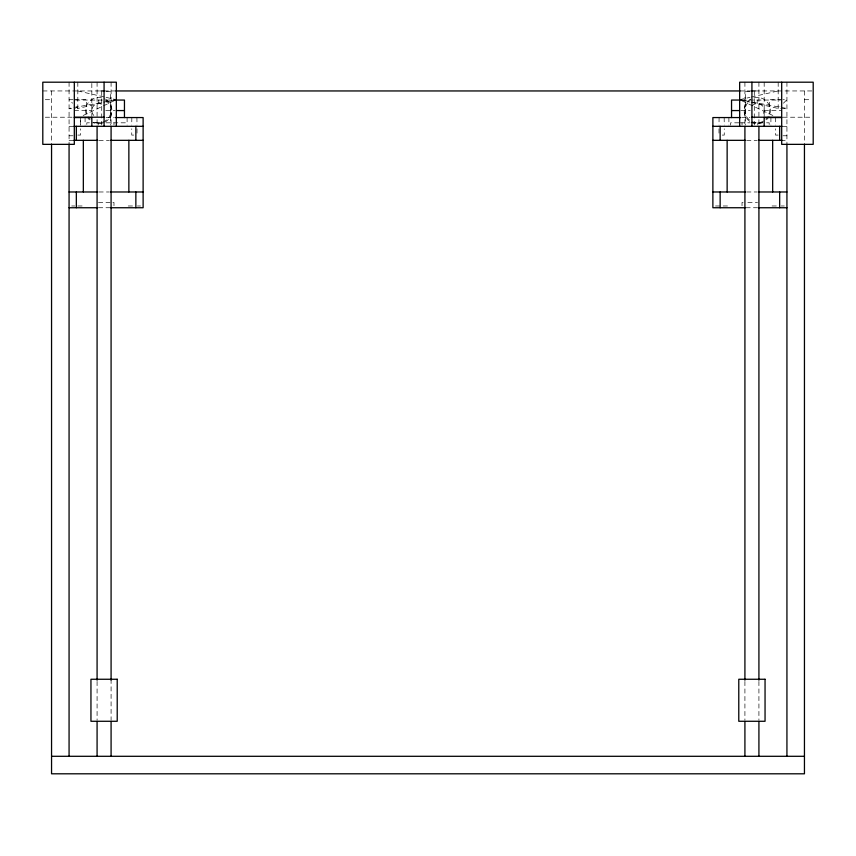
<?xml version="1.0" encoding="UTF-8"?>
<svg xmlns="http://www.w3.org/2000/svg" width="856" height="856" viewBox="0 0 856 856"><rect width="100%" height="100%" fill="white"/><g stroke="black" fill="none" stroke-linecap="round" stroke-linejoin="round"><path stroke-width="0.64" stroke-dasharray="4.28 3.21" d="M751.215 102.335L778.179 108.455L779.934 106.711M783.433 103.202L786.932 99.703L783.187 99.703M83.128 115.517L113.966 100.837M76.066 106.711L77.821 108.455L104.785 102.335M106.069 102.035L115.057 99.992M739.659 99.703L749.931 97.37M751.215 97.081L778.179 90.95M115.025 99.949L69.069 108.455L75.317 108.455M42.8 90.95L100.912 90.95M104.079 90.95L116.341 90.95M739.659 90.95L751.921 90.95M755.088 90.95L813.2 90.95M106.091 91.303L110.478 91.303L110.478 125.019M749.91 91.303L745.523 91.303L745.523 125.019M45.304 99.703L51.553 99.703M72.814 99.703L69.069 99.703L72.567 103.202M74.065 99.703L86.51 99.703L86.51 110.563A12.252 12.252 0 0 0 90.105 119.23M781.935 99.703L769.49 99.703L769.49 110.563A12.252 12.252 0 0 1 765.895 119.23M804.447 99.703L810.696 99.703M75.606 100.056L114.18 100.056M741.82 100.056L780.394 100.056M780.683 108.455L786.932 108.455L740.975 99.949M74.312 110.563L91.763 110.563M105.769 110.563L115.111 110.563M740.889 110.563L750.231 110.563M764.237 110.563L781.688 110.563M45.304 117.219L73.006 117.219M782.994 117.219L810.696 117.219M106.08 117.561L114.18 117.561M741.82 117.561L749.92 117.561M89.42 122.815L86.831 122.815L86.831 125.147M92.48 122.815L104.058 122.815M106.091 122.815L125.351 122.815L125.351 125.147M738.942 122.815L730.65 122.815L730.65 125.147M740.28 122.815L749.91 122.815M751.151 122.815L763.52 122.815M766.58 122.815L769.17 122.815L769.17 125.147M69.069 126.314L73.006 126.314M782.994 126.314L786.932 126.314M77.821 135.077L80.443 135.077L80.443 128.817M133.697 135.077L131.749 135.077L131.749 128.817M722.303 135.077L724.251 135.077L724.251 128.817M778.179 135.077L775.557 135.077L775.557 128.817M69.069 135.772L73.006 135.772M782.994 135.772L786.932 135.772M69.069 140.331L73.905 140.331M98.943 140.331L109.343 140.331M746.657 140.331L757.057 140.331M780.886 140.331L786.932 140.331M98.943 191.979L109.343 191.979M746.657 191.979L757.057 191.979M98.483 202.487L110.039 202.487M112.917 202.487L113.976 202.487L113.976 206.424M743.083 202.487L742.024 202.487L742.024 206.424M747.866 202.487L757.517 202.487M71.69 205.986L74.75 205.986M77.821 205.986L83.942 205.986M128.239 205.986L132.787 205.986M137.441 205.986L140.502 205.986M715.498 205.986L720.046 205.986M723.213 205.986L727.76 205.986M772.058 205.986L778.179 205.986M781.25 205.986L784.31 205.986M98.483 207.741L110.039 207.741M745.961 207.741L757.517 207.741M740.943 99.992L749.931 102.035M77.821 90.95L104.785 97.081M106.069 97.37L116.341 99.703M742.034 100.837L772.872 115.517M804.447 90.95L804.447 144.354M786.932 82.197L786.932 144.354M778.179 82.197L778.179 108.455M775.643 117.561L775.557 125.072M770.914 117.561L770.914 125.072M764.173 82.197L764.173 115.902M758.919 82.197L758.919 126.314M758.919 681.397L758.919 720.26M757.785 122.815L757.785 125.147M757.228 100.056L757.228 103.555M754.286 91.303L754.286 125.019M744.913 82.197L744.913 124.997M744.913 681.397L744.913 720.26M742.024 122.815L742.024 125.147M728.895 117.561L728.895 125.072M724.165 117.561L724.251 125.072M719.093 117.561L718.997 125.072M718.997 128.817L718.997 135.077M136.907 117.561L137.003 125.072M137.003 128.817L137.003 135.077M131.835 117.561L131.749 125.072M127.105 117.561L127.105 125.072M113.976 122.815L113.976 125.147M111.087 82.197L111.087 124.997M111.087 679.257L111.087 720.26M101.714 91.303L101.714 125.019M98.772 100.056L98.772 103.555M98.215 122.815L98.215 125.147M97.081 82.197L97.081 126.314M97.081 681.397L97.081 720.26M91.827 83.449L91.827 115.902M85.086 117.561L85.086 125.072M77.821 82.197L77.821 108.455M69.069 82.197L69.069 144.354M51.553 90.95L51.553 144.354M753.836 97.873A13.129 13.129 0 0 1 766.516 119.851M762.782 122.462A13.129 13.129 0 0 1 750.669 121.937M749.696 121.317A13.129 13.129 0 0 1 750.669 99.189M752.274 105.609A7.009 7.009 0 0 1 762.182 105.609A7.009 7.009 0 0 1 762.182 115.517M106.305 99.799A13.129 13.129 0 0 1 105.331 121.937M102.164 123.243A13.129 13.129 0 0 1 93.218 122.462M89.484 119.851A13.129 13.129 0 0 1 87.398 117.122M86.082 113.955A13.129 13.129 0 0 1 105.331 99.189M93.818 115.517A7.009 7.009 0 0 1 93.818 105.609A7.009 7.009 0 0 1 103.726 105.609M763.359 121.178A12.252 12.252 0 0 1 746.892 117.144A12.252 12.252 0 0 1 750.198 100.516M105.802 100.516A12.252 12.252 0 0 1 109.108 117.144A12.252 12.252 0 0 1 92.641 121.178M80.443 125.072L80.443 117.561L80.357 125.072"/><path stroke-width="1.28" d="M100.912 90.95L104.079 90.95M115.849 90.95L740.151 90.95M751.921 90.95L755.088 90.95M115.464 100.056L124.452 100.056L124.452 117.561M740.536 100.056L731.548 100.056L731.548 117.561M116.448 110.563L124.452 110.563M731.548 110.563L739.552 110.563M74.312 117.219L104.079 117.219M751.921 117.219L781.688 117.219M74.312 117.561L91.517 117.561M115.335 117.561L143.123 117.561L143.123 207.741L110.67 207.741M740.665 117.561L712.877 117.561L712.877 207.741L745.276 207.741M764.483 117.561L781.688 117.561M73.905 126.314L143.123 126.314M712.877 126.314L782.095 126.314M73.905 140.331L97.638 140.331M110.649 140.331L143.123 140.331M712.877 140.331L745.351 140.331M758.363 140.331L782.095 140.331M69.069 191.979L97.638 191.979M110.649 191.979L143.123 191.979M712.877 191.979L745.351 191.979M758.363 191.979L786.932 191.979M69.069 207.741L97.498 207.741M758.459 207.741L786.932 207.741M51.553 756.297L804.447 756.297M804.447 144.397L804.447 773.803L51.553 773.803L51.553 144.397M786.932 144.3L786.932 756.297M781.688 82.197L781.688 144.354L813.2 144.354L813.2 82.197L739.659 82.197L739.659 126.314M779.666 126.314L779.666 140.331M779.666 191.979L779.666 207.741M772.668 140.331L772.668 191.979M764.173 117.219L764.173 126.314M758.919 126.335L758.919 680.21M758.919 721.522L758.919 756.297M751.921 82.197L751.921 126.314M744.913 126.335L744.913 680.21M744.913 721.522L744.913 756.297M727.14 140.331L727.14 191.979M720.142 126.314L720.142 140.331M720.142 191.979L720.142 207.741M135.858 126.314L135.858 140.331M135.858 191.979L135.858 207.741M128.86 140.331L128.86 191.979M116.341 126.314L116.341 82.197L42.8 82.197L42.8 144.354L74.312 144.354L74.312 82.197M111.087 126.335L111.087 680.21M111.087 721.522L111.087 756.297M104.079 82.197L104.079 126.314M97.081 126.335L97.081 680.21M97.081 721.522L97.081 756.297M91.827 117.219L91.827 126.314M83.332 140.331L83.332 191.979M76.334 126.314L76.334 140.331M76.334 191.979L76.334 207.741M69.069 144.3L69.069 756.297M117.219 679.257L90.95 679.257L90.95 721.276L117.219 721.276L117.219 679.257M765.05 679.257L738.782 679.257L738.782 721.276L765.05 721.276L765.05 679.257"/></g></svg>
